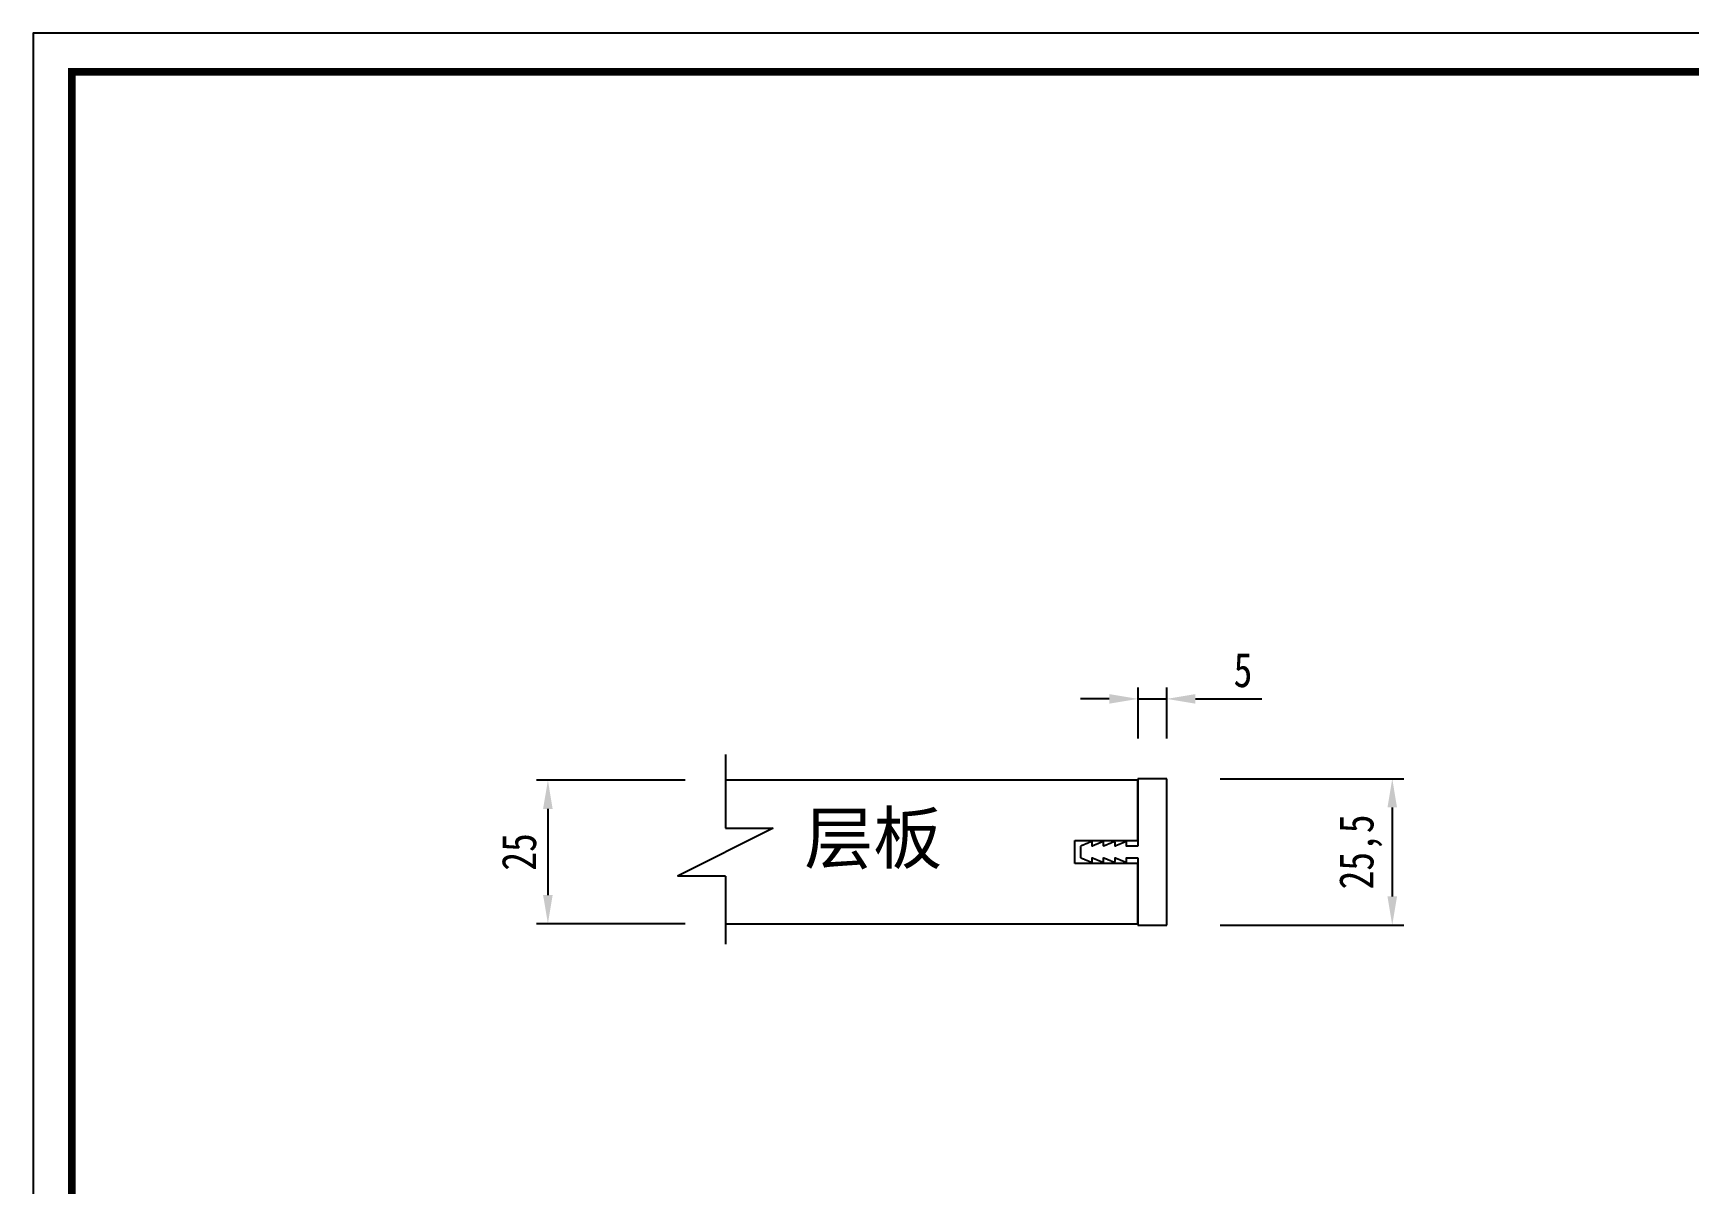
# Model space of a CAD drawing. Header units: millimetres. Extents: x 0 to 1097966, y -63096 to 223085.
# Drawn here: x 337985.2 to 338273.8, y -60418.7 to -60218.2 of the extents above; entities that cross this region are included whole.
import ezdxf

# ---------------------------------------------------------------- set-up
doc = ezdxf.new("R2010")
doc.units = ezdxf.units.MM
doc.styles.add('TEXT', font='', dxfattribs={"width": 0.8})
doc.styles.add('宋体', font='')
doc.styles.get('TEXT').set_extended_font_data('SimSun')
doc.styles.get('宋体').set_extended_font_data('SimSun')
doc.dimstyles.new('副本 (2) (2) ISO-25', dxfattribs={"dimtxt": 18, "dimasz": 13, "dimexe": 6, "dimexo": 12, "dimgap": 6, "dimtad": 1, "dimtxsty": 'TEXT', "dimcen": 2.5, "dimclrd": 5, "dimclre": 5, "dimclrt": 5, "dimadec": 0, "dimazin": 0, "dimtfac": 1, "dimtmove": 0, "dimatfit": 3, "dimldrblk": 'BOXFILLED', "dimfxl": 1.25, "dimarcsym": 0})

# ---------------------------------------------------------------- blocks, each defined once
blk = doc.blocks.new('*D851')
at = {"color": 5, "lineweight": -2, "transparency": 16777216}
for p, q in [((338098.87, -60348.33), (338072.93, -60348.33)), ((338074.93, -60353.33), (338074.93, -60368.33)), ((338098.87, -60373.33), (338072.93, -60373.33))]:
    blk.add_line(p, q, dxfattribs=at)
at = {"color": 5, "transparency": 16777216}
for points in [[(338074.09, -60353.33), (338075.76, -60353.33), (338074.93, -60348.33)], [(338074.09, -60368.33), (338075.76, -60368.33), (338074.93, -60373.33)]]:
    blk.add_solid(points, dxfattribs=at)
at = {"layer": 'Defpoints', "color": 0, "transparency": 16777216}
for p in [(338105.87, -60348.33), (338074.93, -60373.33), (338105.87, -60373.33)]:
    blk.add_point(p, dxfattribs=at)
at = {"color": 5, "transparency": 16777216, "insert": (338069.93, -60360.83), "char_height": 6, "attachment_point": 5, "rotation": 90, "style": 'TEXT'}
blk.add_mtext('25', dxfattribs=at)
blk = doc.blocks.new('_BoxFilled')
at = {"color": 0, "linetype": 'ByBlock', "lineweight": -2}
blk.add_line((-0.5, 0), (-1, 0), dxfattribs=at)
at = {"color": 0, "linetype": 'ByBlock'}
blk.add_solid([(-0.5, 0.5), (0.5, 0.5), (-0.5, -0.5), (0.5, -0.5)], dxfattribs=at)
blk = doc.blocks.new('*D852')
at = {"color": 5, "lineweight": -2, "transparency": 16777216}
for p, q in [((338192.08, -60348.08), (338224.08, -60348.08)), ((338222.08, -60353.08), (338222.08, -60368.58)), ((338192.08, -60373.58), (338224.08, -60373.58))]:
    blk.add_line(p, q, dxfattribs=at)
at = {"color": 5, "transparency": 16777216}
for points in [[(338221.24, -60353.08), (338222.91, -60353.08), (338222.08, -60348.08)], [(338221.24, -60368.58), (338222.91, -60368.58), (338222.08, -60373.58)]]:
    blk.add_solid(points, dxfattribs=at)
at = {"layer": 'Defpoints', "color": 0, "transparency": 16777216}
for p in [(338182.77, -60348.08), (338182.77, -60373.58), (338222.08, -60373.58)]:
    blk.add_point(p, dxfattribs=at)
at = {"color": 5, "transparency": 16777216, "insert": (338216.58, -60360.83), "char_height": 6, "attachment_point": 5, "rotation": 90, "style": 'TEXT'}
blk.add_mtext('25,5', dxfattribs=at)
blk = doc.blocks.new('*D853')
at = {"color": 5, "lineweight": -2, "transparency": 16777216}
for p, q in [((338177.77, -60341.08), (338177.77, -60332.16)), ((338182.77, -60341.08), (338182.77, -60332.16)), ((338172.77, -60334.16), (338167.77, -60334.16)), ((338177.77, -60334.16), (338182.77, -60334.16)), ((338187.77, -60334.16), (338199.35, -60334.16))]:
    blk.add_line(p, q, dxfattribs=at)
at = {"color": 5, "transparency": 16777216}
for points in [[(338172.77, -60333.33), (338172.77, -60335), (338177.77, -60334.16)], [(338187.77, -60333.33), (338187.77, -60335), (338182.77, -60334.16)]]:
    blk.add_solid(points, dxfattribs=at)
at = {"layer": 'Defpoints', "color": 0, "transparency": 16777216}
for p in [(338182.77, -60334.16), (338177.77, -60348.08), (338182.77, -60348.08)]:
    blk.add_point(p, dxfattribs=at)
at = {"color": 5, "transparency": 16777216, "insert": (338196.06, -60329.16), "char_height": 6, "attachment_point": 5, "style": 'TEXT'}
blk.add_mtext('5', dxfattribs=at)

msp = doc.modelspace()

# ---------------------------------------------------------------- linework, layer by layer
at = {"color": 251, "true_color": 0x636466}
for p, q in [((338105.868, -60343.826), (338105.868, -60356.703)), ((338177.766, -60348.327), (338105.868, -60348.327)), ((338114.203, -60356.703), (338097.532, -60365.073)), ((338166.766, -60362.827), (338166.766, -60358.827)), ((338166.766, -60358.827), (338177.766, -60358.827)), ((338105.868, -60365.073), (338105.868, -60376.903)), ((338177.766, -60362.827), (338166.766, -60362.827)), ((338105.868, -60373.327), (338177.766, -60373.327))]:
    msp.add_line(p, q, dxfattribs=at)
for p, q in [((338177.766, -60358.827), (338177.766, -60348.327)), ((338177.766, -60373.327), (338177.766, -60362.827))]:
    msp.add_line(p, q)
msp.add_lwpolyline([(337985.218, -60619.129), (338552.218, -60619.129), (338552.218, -60218.179), (337985.218, -60218.179)], close=True)
at = {"const_width": 1.35}
msp.add_lwpolyline([(337991.968, -60612.379), (338545.468, -60612.379), (338545.468, -60224.929), (337991.968, -60224.929)], close=True, dxfattribs=at)
at = {"color": 251, "true_color": 0x636466}
for points in [[(338105.868, -60356.703), (338114.203, -60356.703)], [(338105.868, -60365.073), (338097.532, -60365.073)]]:
    msp.add_lwpolyline(points, dxfattribs=at)
for points in [[(338182.766, -60348.077), (338180.266, -60348.077), (338177.766, -60348.077)], [(338177.766, -60348.077), (338177.766, -60353.952), (338177.766, -60359.827)], [(338182.766, -60373.577), (338182.766, -60360.827), (338182.766, -60348.077)], [(338169.547, -60359.085), (338168.687, -60359.443), (338167.827, -60359.801)], [(338169.766, -60359.752), (338169.766, -60359.465), (338169.766, -60359.177)], [(338171.547, -60359.085), (338170.691, -60359.441), (338169.835, -60359.798)], [(338171.666, -60359.077), (338171.626, -60359.077), (338171.586, -60359.077)], [(338171.766, -60359.752), (338171.766, -60359.465), (338171.766, -60359.177)], [(338173.547, -60359.085), (338172.691, -60359.441), (338171.835, -60359.798)], [(338173.666, -60359.077), (338173.626, -60359.077), (338173.586, -60359.077)], [(338173.766, -60359.752), (338173.766, -60359.465), (338173.766, -60359.177)], [(338175.547, -60359.085), (338174.691, -60359.441), (338173.835, -60359.798)], [(338175.666, -60359.077), (338175.626, -60359.077), (338175.586, -60359.077)], [(338175.766, -60359.777), (338175.766, -60359.477), (338175.766, -60359.177)], [(338167.766, -60359.894), (338167.766, -60360.827), (338167.766, -60361.76)], [(338167.827, -60361.853), (338168.687, -60362.211), (338169.547, -60362.569)], [(338169.766, -60362.477), (338169.766, -60362.19), (338169.766, -60361.902)], [(338169.835, -60361.856), (338170.691, -60362.213), (338171.547, -60362.569)], [(338171.766, -60362.477), (338171.766, -60362.19), (338171.766, -60361.902)], [(338171.835, -60361.856), (338172.691, -60362.213), (338173.547, -60362.569)], [(338173.766, -60362.477), (338173.766, -60362.19), (338173.766, -60361.902)], [(338173.835, -60361.856), (338174.691, -60362.213), (338175.547, -60362.569)], [(338175.766, -60362.477), (338175.766, -60362.177), (338175.766, -60361.877)], [(338177.766, -60359.827), (338176.791, -60359.827), (338175.816, -60359.827)], [(338175.816, -60361.827), (338176.791, -60361.827), (338177.766, -60361.827)], [(338177.766, -60361.827), (338177.766, -60367.702), (338177.766, -60373.577)], [(338169.586, -60362.577), (338169.626, -60362.577), (338169.666, -60362.577)], [(338171.586, -60362.577), (338171.626, -60362.577), (338171.666, -60362.577)], [(338173.586, -60362.577), (338173.626, -60362.577), (338173.666, -60362.577)], [(338175.586, -60362.577), (338175.626, -60362.577), (338175.666, -60362.577)], [(338177.766, -60373.577), (338180.266, -60373.577), (338182.766, -60373.577)]]:
    msp.add_open_spline(points, degree=2)
msp.add_rational_spline([(338169.666, -60359.077), (338169.626, -60359.077), (338169.586, -60359.077), (338169.566, -60359.077), (338169.547, -60359.085)], [1, 1, 1, 0.980580675691, 1], degree=2, knots=[30.9351173, 30.9351173, 30.9351173, 31.9351173, 31.9351173, 32.3299085, 32.3299085, 32.3299085])
for points, weights in [([(338169.766, -60359.177), (338169.766, -60359.077), (338169.666, -60359.077)], [1, 0.707106781187, 1]), ([(338171.586, -60359.077), (338171.566, -60359.077), (338171.547, -60359.085)], [1, 0.980580675692, 1]), ([(338171.766, -60359.177), (338171.766, -60359.077), (338171.666, -60359.077)], [1, 0.707106781187, 1]), ([(338173.586, -60359.077), (338173.566, -60359.077), (338173.547, -60359.085)], [1, 0.980580675692, 1]), ([(338173.766, -60359.177), (338173.766, -60359.077), (338173.666, -60359.077)], [1, 0.707106781187, 1]), ([(338175.586, -60359.077), (338175.566, -60359.077), (338175.547, -60359.085)], [1, 0.980580675692, 1]), ([(338175.766, -60359.177), (338175.766, -60359.077), (338175.666, -60359.077)], [1, 0.707106781187, 1]), ([(338167.827, -60359.801), (338167.766, -60359.827), (338167.766, -60359.894)], [1, 0.832050294334, 1]), ([(338167.766, -60361.76), (338167.766, -60361.827), (338167.827, -60361.853)], [1, 0.832050294336, 1]), ([(338169.788, -60359.794), (338169.766, -60359.779), (338169.766, -60359.752)], [1, 0.881674598768, 1]), ([(338169.766, -60361.902), (338169.766, -60361.875), (338169.788, -60361.86)], [1, 0.881674598768, 1]), ([(338169.835, -60359.798), (338169.81, -60359.808), (338169.788, -60359.794)], [1, 0.881674598768, 1]), ([(338169.788, -60361.86), (338169.81, -60361.846), (338169.835, -60361.856)], [1, 0.881674598768, 1]), ([(338171.788, -60359.794), (338171.766, -60359.779), (338171.766, -60359.752)], [1, 0.881674598772, 1]), ([(338171.766, -60361.902), (338171.766, -60361.875), (338171.788, -60361.86)], [1, 0.881674598768, 1]), ([(338171.835, -60359.798), (338171.81, -60359.808), (338171.788, -60359.794)], [1, 0.881674598772, 1]), ([(338171.788, -60361.86), (338171.81, -60361.846), (338171.835, -60361.856)], [1, 0.881674598768, 1]), ([(338173.788, -60359.794), (338173.766, -60359.779), (338173.766, -60359.752)], [1, 0.881674598768, 1]), ([(338173.766, -60361.902), (338173.766, -60361.875), (338173.788, -60361.86)], [1, 0.881674598768, 1]), ([(338173.835, -60359.798), (338173.81, -60359.808), (338173.788, -60359.794)], [1, 0.881674598768, 1]), ([(338173.788, -60361.86), (338173.81, -60361.846), (338173.835, -60361.856)], [1, 0.881674598768, 1]), ([(338175.781, -60359.812), (338175.766, -60359.798), (338175.766, -60359.777)], [1, 0.92387953251, 1]), ([(338175.766, -60361.877), (338175.766, -60361.827), (338175.816, -60361.827)], [1, 0.707106781187, 1]), ([(338175.816, -60359.827), (338175.795, -60359.827), (338175.781, -60359.812)], [1, 0.92387953251, 1]), ([(338169.547, -60362.569), (338169.566, -60362.577), (338169.586, -60362.577)], [1, 0.98058067569, 1]), ([(338169.666, -60362.577), (338169.766, -60362.577), (338169.766, -60362.477)], [1, 0.707106781187, 1]), ([(338171.547, -60362.569), (338171.566, -60362.577), (338171.586, -60362.577)], [1, 0.98058067569, 1]), ([(338171.666, -60362.577), (338171.766, -60362.577), (338171.766, -60362.477)], [1, 0.707106781187, 1]), ([(338173.547, -60362.569), (338173.566, -60362.577), (338173.586, -60362.577)], [1, 0.98058067569, 1]), ([(338173.666, -60362.577), (338173.766, -60362.577), (338173.766, -60362.477)], [1, 0.707106781187, 1]), ([(338175.547, -60362.569), (338175.566, -60362.577), (338175.586, -60362.577)], [1, 0.98058067569, 1]), ([(338175.666, -60362.577), (338175.766, -60362.577), (338175.766, -60362.477)], [1, 0.707106781187, 1])]:
    msp.add_rational_spline(points, weights, degree=2)

# ---------------------------------------------------------------- texts
at = {"color": 252, "true_color": 0x939598, "insert": (338119.616, -60358.951), "char_height": 8.8039, "width": 65.8175, "attachment_point": 4, "style": '宋体'}
msp.add_mtext('层板', dxfattribs=at)

# ---------------------------------------------------------------- dimensions: what is measured, and where the dimension line sits
at = {"color": 251, "true_color": 0x636466}
dim = msp.add_linear_dim(base=(338182.766, -60334.162), p1=(338177.766, -60348.077), p2=(338182.766, -60348.077), dimstyle='副本 (2) (2) ISO-25', override={"dimtxt": 6, "dimasz": 5, "dimexe": 2, "dimexo": 7, "dimgap": 2, "dimfxl": 30, "dimfxlon": 1}, dxfattribs=at)
dim.commit()
dim.dimension.update_dxf_attribs({"geometry": '*D853', "text_midpoint": (338196.059, -60329.162)})
for base, p1, p2, picture, middle in [((338074.928, -60373.327), (338105.868, -60348.327), (338105.868, -60373.327), '*D851', (338069.928, -60360.827)), ((338222.075, -60373.577), (338182.766, -60348.077), (338182.766, -60373.577), '*D852', (338216.575, -60360.827))]:
    dim = msp.add_linear_dim(base=base, p1=p1, p2=p2, angle=90, dimstyle='副本 (2) (2) ISO-25', override={"dimtxt": 6, "dimasz": 5, "dimexe": 2, "dimexo": 7, "dimgap": 2, "dimfxl": 30, "dimfxlon": 1}, dxfattribs=at)
    dim.commit()
    dim.dimension.update_dxf_attribs({"geometry": picture, "text_midpoint": middle})

doc.saveas('drawing.dxf')
